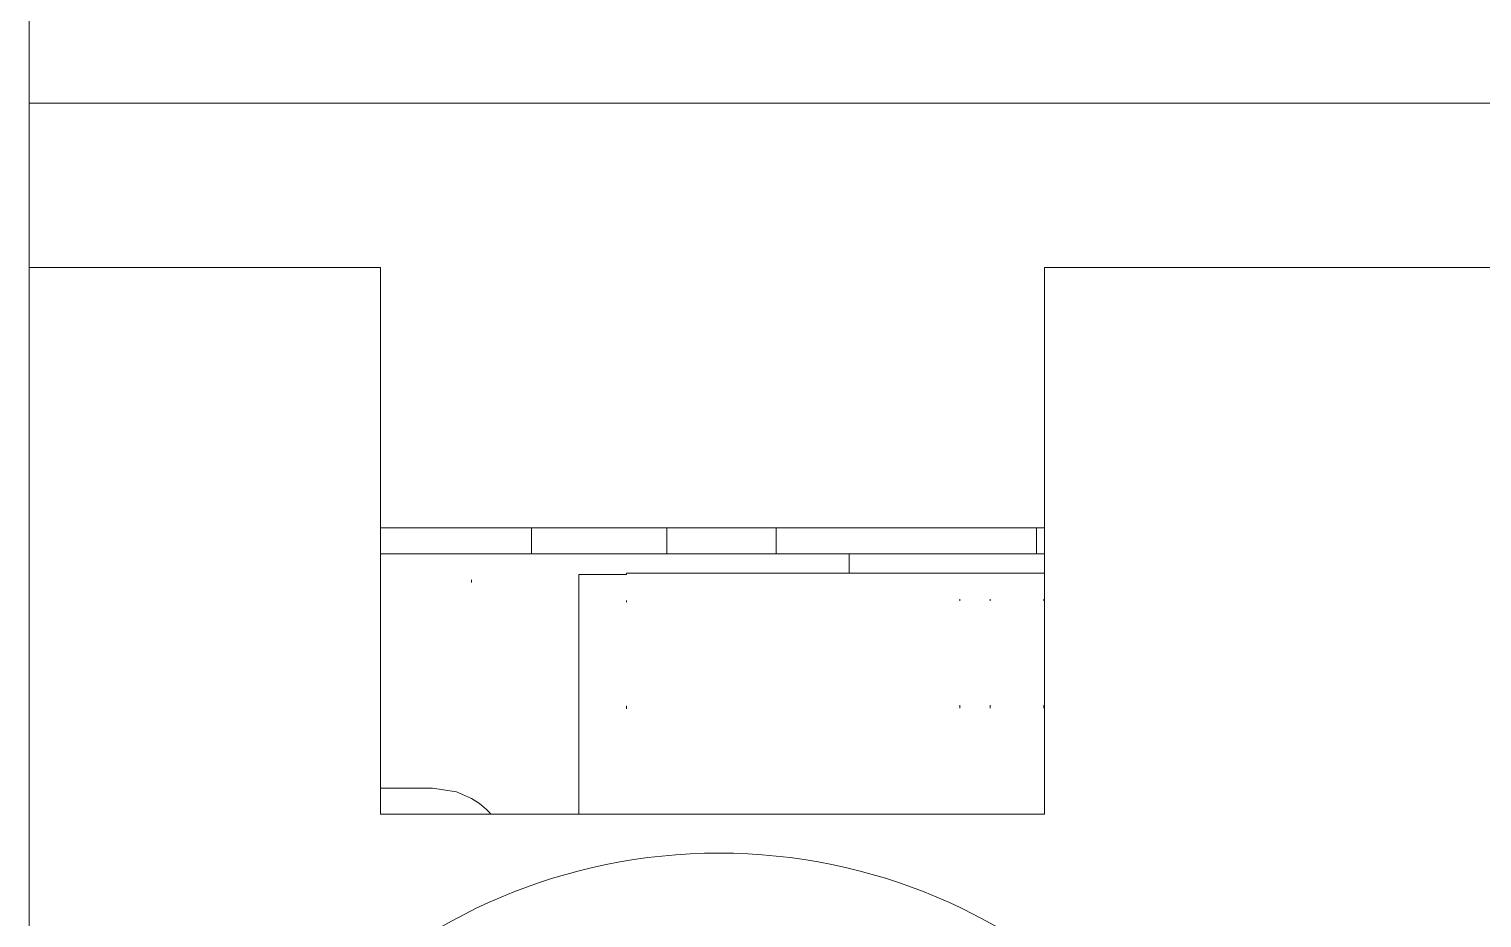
# Model space of a CAD drawing. Header units: inches. Extents: x 17 to 3130, y 15 to 659.
# Drawn here: x 1129.86 to 1135.44, y 208.08 to 211.5 of the extents above; entities that cross this region are included whole.
import ezdxf

# ---------------------------------------------------------------- set-up
doc = ezdxf.new("R2010")
doc.units = ezdxf.units.IN
doc.header["$MEASUREMENT"] = 0
doc.layers.add('Ebene 1', color=7, linetype='Continuous')

msp = doc.modelspace()

# ---------------------------------------------------------------- linework, layer by layer
at = {"layer": 'Ebene 1', "lineweight": 9}
for points in [[(1129.86414, 211.21074), (1129.86414, 211.21074), (1129.86414, 228.28014), (1129.86414, 228.28014)], [(1129.86414, 211.21074), (1129.86414, 211.21074), (1129.86414, 211.21074), (1129.86414, 211.21074)], [(1129.86414, 210.58014), (1129.86414, 210.58014), (1129.86414, 211.21074), (1129.86414, 211.21074)], [(1129.86414, 211.21074), (1129.86414, 211.21074), (1129.86414, 211.21074), (1129.86414, 211.21074)], [(1141.76414, 211.21074), (1141.76414, 211.21074), (1129.86414, 211.21074), (1129.86414, 211.21074)], [(1129.86414, 210.58014), (1129.86414, 210.58014), (1129.86414, 210.58014), (1129.86414, 210.58014)], [(1129.86414, 193.71084), (1129.86414, 193.71084), (1129.86414, 210.58014), (1129.86414, 210.58014)], [(1129.86414, 210.58014), (1129.86414, 210.58014), (1129.86414, 210.58014), (1129.86414, 210.58014)], [(1131.21414, 210.58014), (1131.21414, 210.58014), (1129.86414, 210.58014), (1129.86414, 210.58014)], [(1131.21404, 208.48014), (1131.21404, 208.48014), (1131.21414, 210.58014), (1131.21414, 210.58014)], [(1131.21414, 210.58014), (1131.21414, 210.58014), (1131.21414, 210.58014), (1131.21414, 210.58014)], [(1133.76414, 210.58014), (1133.76414, 210.58014), (1133.76414, 210.58014), (1133.76414, 210.58014)], [(1136.41414, 210.58014), (1136.41414, 210.58014), (1133.76414, 210.58014), (1133.76414, 210.58014)], [(1133.76414, 210.58014), (1133.76414, 210.58014), (1133.76414, 210.58014), (1133.76414, 210.58014)], [(1133.76414, 208.48014), (1133.76414, 208.48014), (1133.76414, 210.58014), (1133.76414, 210.58014)], [(1131.21414, 209.58014), (1131.21414, 209.58014), (1131.21414, 209.58014), (1131.21414, 209.58014)], [(1133.76414, 209.58014), (1133.76414, 209.58014), (1131.21414, 209.58014), (1131.21414, 209.58014)], [(1131.79454, 209.58014), (1131.79454, 209.58014), (1131.79454, 209.58014), (1131.79454, 209.58014)], [(1131.79454, 209.48014), (1131.79454, 209.48014), (1131.79454, 209.58014), (1131.79454, 209.58014)], [(1132.31414, 209.58014), (1132.31414, 209.58014), (1132.31414, 209.58014), (1132.31414, 209.58014)], [(1132.31414, 209.58014), (1132.31414, 209.58014), (1132.31414, 209.48014), (1132.31414, 209.48014)], [(1131.21404, 208.48014), (1131.21404, 208.48014), (1131.21404, 208.48014), (1131.21404, 208.48014)], [(1133.76414, 208.48014), (1133.76414, 208.48014), (1131.21404, 208.48014), (1131.21404, 208.48014)]]:
    msp.add_open_spline(points, degree=3, dxfattribs=at)
at = {"layer": 'Ebene 1', "color": 95, "lineweight": 9}
for points in [[(1132.73414, 209.58004), (1132.73414, 209.58004), (1132.73414, 209.58004), (1132.73414, 209.58004)], [(1132.73414, 209.48004), (1132.73414, 209.48004), (1132.73414, 209.58004), (1132.73414, 209.58004)], [(1133.73414, 209.58004), (1133.73414, 209.58004), (1133.73414, 209.58004), (1133.73414, 209.58004)], [(1133.73414, 209.48004), (1133.73414, 209.48004), (1133.73414, 209.58004), (1133.73414, 209.58004)]]:
    msp.add_open_spline(points, degree=3, dxfattribs=at)
at = {"layer": 'Ebene 1', "color": 30, "lineweight": 9}
for points in [[(1131.21414, 209.48014), (1131.21414, 209.48014), (1131.21414, 209.48014), (1131.21414, 209.48014)], [(1131.38294, 209.48014), (1131.38294, 209.48014), (1131.21414, 209.48014), (1131.21414, 209.48014)], [(1131.38294, 209.48014), (1131.38294, 209.48014), (1131.38294, 209.48014), (1131.38294, 209.48014)], [(1131.56414, 209.48014), (1131.56414, 209.48014), (1131.38294, 209.48014), (1131.38294, 209.48014)], [(1131.56414, 209.48014), (1131.56414, 209.48014), (1131.56414, 209.48014), (1131.56414, 209.48014)], [(1131.56414, 209.48014), (1131.56414, 209.48014), (1132.71414, 209.48014), (1132.71414, 209.48014)], [(1132.71414, 209.48014), (1132.71414, 209.48014), (1132.71414, 209.48014), (1132.71414, 209.48014)], [(1132.71414, 209.48014), (1132.71414, 209.48014), (1132.92624, 209.48014), (1132.92624, 209.48014)], [(1132.92624, 209.48014), (1132.92624, 209.48014), (1133.01414, 209.48024), (1133.01414, 209.48024)], [(1132.92624, 209.48014), (1132.92624, 209.48014), (1132.92624, 209.48014), (1132.92624, 209.48014)], [(1133.01404, 209.40514), (1133.01404, 209.40514), (1133.01414, 209.48024), (1133.01414, 209.48024)], [(1133.01414, 209.48024), (1133.01414, 209.48024), (1133.01414, 209.48024), (1133.01414, 209.48024)], [(1133.06734, 209.48014), (1133.06734, 209.48014), (1133.01414, 209.48024), (1133.01414, 209.48024)], [(1133.01414, 209.48024), (1133.01414, 209.48024), (1133.01414, 209.48024), (1133.01414, 209.48024)], [(1133.06734, 209.48014), (1133.06734, 209.48014), (1133.06734, 209.48014), (1133.06734, 209.48014)], [(1133.21914, 209.48014), (1133.21914, 209.48014), (1133.06734, 209.48014), (1133.06734, 209.48014)], [(1133.44634, 209.48024), (1133.44634, 209.48024), (1133.21914, 209.48014), (1133.21914, 209.48014)], [(1133.21914, 209.48014), (1133.21914, 209.48014), (1133.21914, 209.48014), (1133.21914, 209.48014)], [(1133.44634, 209.48024), (1133.44634, 209.48024), (1133.44634, 209.48024), (1133.44634, 209.48024)], [(1133.71414, 209.48014), (1133.71414, 209.48014), (1133.44634, 209.48024), (1133.44634, 209.48024)], [(1133.71414, 209.48014), (1133.71414, 209.48014), (1133.71414, 209.48014), (1133.71414, 209.48014)], [(1133.76414, 209.48014), (1133.76414, 209.48014), (1133.71414, 209.48014), (1133.71414, 209.48014)], [(1131.21414, 208.58024), (1131.21414, 208.58024), (1131.21414, 208.58024), (1131.21414, 208.58024)], [(1131.31114, 208.58024), (1131.31114, 208.58024), (1131.21414, 208.58024), (1131.21414, 208.58024)], [(1131.31114, 208.58024), (1131.31114, 208.58024), (1131.31114, 208.58024), (1131.31114, 208.58024)], [(1131.41414, 208.58024), (1131.41414, 208.58024), (1131.31114, 208.58024), (1131.31114, 208.58024)], [(1131.41414, 208.58024), (1131.41414, 208.58024), (1131.41414, 208.58024), (1131.41414, 208.58024)], [(1131.41414, 208.58024), (1131.41414, 208.58024), (1131.50634, 208.56564), (1131.50634, 208.56564)], [(1131.50634, 208.56564), (1131.50634, 208.56564), (1131.50634, 208.56564), (1131.50634, 208.56564)], [(1131.50634, 208.56564), (1131.50634, 208.56564), (1131.56414, 208.54004), (1131.56414, 208.54004)], [(1131.63774, 208.48014), (1131.61644, 208.50384), (1131.59174, 208.52404), (1131.56414, 208.54004)]]:
    msp.add_open_spline(points, degree=3, dxfattribs=at)
at = {"layer": 'Ebene 1', "color": 253, "lineweight": 9}
for points in [[(1131.97544, 209.40024), (1131.97544, 209.40024), (1131.97544, 209.40024), (1131.97544, 209.40024)], [(1131.97544, 209.40024), (1131.97544, 209.40024), (1131.97544, 208.48024), (1131.97544, 208.48024)], [(1131.97544, 209.40024), (1131.97544, 209.40024), (1131.97544, 209.40024), (1131.97544, 209.40024)], [(1131.97544, 209.40024), (1131.97544, 209.40024), (1132.02304, 209.40024), (1132.02304, 209.40024)], [(1132.02304, 209.40024), (1132.02304, 209.40024), (1132.02304, 209.40024), (1132.02304, 209.40024)], [(1132.02304, 209.40024), (1132.02304, 209.40024), (1132.15854, 209.40024), (1132.15854, 209.40024)], [(1132.15854, 209.40514), (1132.15854, 209.40514), (1132.15854, 209.40514), (1132.15854, 209.40514)], [(1133.43874, 209.40514), (1133.43874, 209.40514), (1132.15854, 209.40514), (1132.15854, 209.40514)], [(1132.15854, 209.40514), (1132.15854, 209.40514), (1132.15854, 209.40514), (1132.15854, 209.40514)], [(1132.15854, 209.40514), (1132.15854, 209.40514), (1132.15854, 209.40024), (1132.15854, 209.40024)], [(1133.43874, 209.40514), (1133.43874, 209.40514), (1133.43874, 209.40514), (1133.43874, 209.40514)], [(1133.51584, 209.40514), (1133.51584, 209.40514), (1133.43874, 209.40514), (1133.43874, 209.40514)], [(1133.51584, 209.40514), (1133.51584, 209.40514), (1133.51584, 209.40514), (1133.51584, 209.40514)], [(1133.55604, 209.40504), (1133.55604, 209.40504), (1133.51584, 209.40514), (1133.51584, 209.40514)], [(1133.55604, 209.40504), (1133.55604, 209.40504), (1133.76184, 209.40514), (1133.76184, 209.40514)], [(1133.55604, 209.40504), (1133.55604, 209.40504), (1133.55604, 209.40504), (1133.55604, 209.40504)], [(1133.76184, 209.40514), (1133.76184, 209.40514), (1133.76184, 209.40514), (1133.76184, 209.40514)], [(1133.76184, 209.40514), (1133.76184, 209.40514), (1133.76294, 209.40514), (1133.76294, 209.40514)], [(1133.76294, 209.40514), (1133.76294, 209.40514), (1133.76294, 209.40514), (1133.76294, 209.40514)], [(1133.76294, 209.40514), (1133.76294, 209.40514), (1133.76404, 209.40514), (1133.76404, 209.40514)]]:
    msp.add_open_spline(points, degree=3, dxfattribs=at)
at = {"layer": 'Ebene 1', "color": 3, "lineweight": 9}
for points in [[(1131.56414, 209.38024), (1131.56414, 209.38024), (1131.56414, 209.38024), (1131.56414, 209.38024)], [(1131.56414, 209.38024), (1131.56414, 209.38024), (1131.56414, 209.37004), (1131.56414, 209.37004)], [(1132.15864, 209.30024), (1132.15864, 209.30024), (1132.15864, 209.30024), (1132.15864, 209.30024)], [(1132.15864, 209.30024), (1132.15864, 209.30024), (1132.15864, 209.29464), (1132.15864, 209.29464)], [(1133.43874, 209.30524), (1133.43874, 209.30524), (1133.43874, 209.30524), (1133.43874, 209.30524)], [(1133.43874, 209.30524), (1133.43874, 209.30524), (1133.43874, 209.29944), (1133.43874, 209.29944)], [(1133.55604, 209.30524), (1133.55604, 209.30524), (1133.55604, 209.30524), (1133.55604, 209.30524)], [(1133.55604, 209.30524), (1133.55604, 209.30524), (1133.55604, 209.29944), (1133.55604, 209.29944)], [(1133.76184, 209.30504), (1133.76184, 209.30504), (1133.76184, 209.30504), (1133.76184, 209.30504)], [(1133.76184, 209.30504), (1133.76184, 209.30504), (1133.76184, 209.29944), (1133.76184, 209.29944)], [(1132.15864, 208.89564), (1132.15864, 208.89564), (1132.15864, 208.89564), (1132.15864, 208.89564)], [(1132.15864, 208.89564), (1132.15864, 208.89564), (1132.15874, 208.88454), (1132.15874, 208.88454)], [(1133.43874, 208.89824), (1133.43874, 208.89824), (1133.43874, 208.89824), (1133.43874, 208.89824)], [(1133.43874, 208.89824), (1133.43874, 208.89824), (1133.43874, 208.88704), (1133.43874, 208.88704)], [(1133.55604, 208.89824), (1133.55604, 208.89824), (1133.55604, 208.89824), (1133.55604, 208.89824)], [(1133.55604, 208.89824), (1133.55604, 208.89824), (1133.55604, 208.88704), (1133.55604, 208.88704)], [(1133.76184, 208.89824), (1133.76184, 208.89824), (1133.76174, 208.88704), (1133.76174, 208.88704)], [(1133.76184, 208.89824), (1133.76184, 208.89824), (1133.76184, 208.89824), (1133.76184, 208.89824)]]:
    msp.add_open_spline(points, degree=3, dxfattribs=at)
at = {"layer": 'Ebene 1', "lineweight": 9}
msp.add_open_spline([(1132.51404, 208.33014), (1131.32674, 208.33014), (1130.36414, 207.36764), (1130.36414, 206.18014), (1130.36414, 206.18014), (1130.36414, 204.99284), (1131.32674, 204.03024), (1132.51414, 204.03014), (1132.51414, 204.03014), (1133.70154, 204.03014), (1134.66414, 204.99284), (1134.66414, 206.18014), (1134.66414, 206.18014), (1134.66414, 207.36764), (1133.70154, 208.33014), (1132.51414, 208.33014)], degree=3, knots=[0, 0, 0, 0, 0.25, 0.25, 0.25, 0.25, 0.5, 0.5, 0.5, 0.5, 0.75, 0.75, 0.75, 0.75, 1, 1, 1, 1], dxfattribs=at)

doc.saveas('drawing.dxf')
